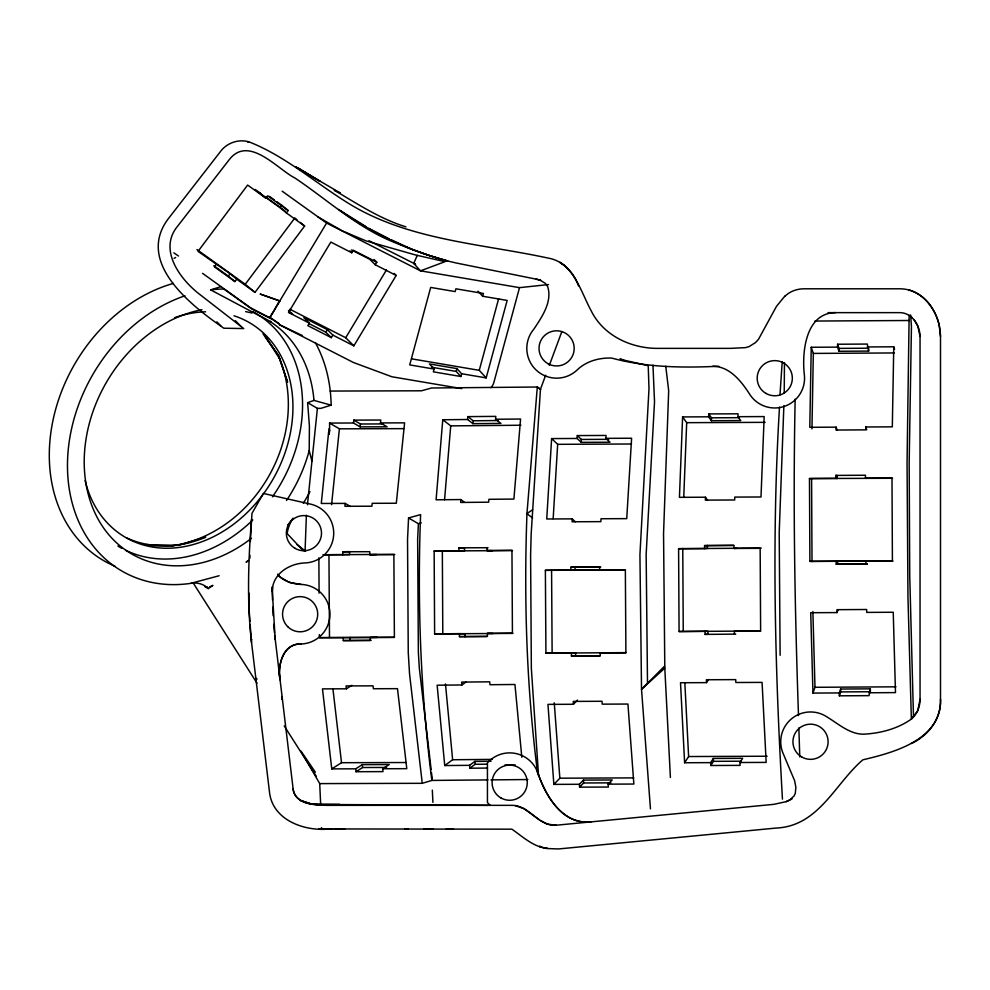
<?xml version="1.0" encoding="UTF-8"?>
<svg xmlns="http://www.w3.org/2000/svg" width="990" height="990" viewBox="0 0 990 990"><rect width="100%" height="100%" fill="white"/><g stroke="black" fill="none" stroke-linecap="round" stroke-linejoin="round"><path stroke-width="1.49" d="M784.451 362.649L784.229 393.29M784.835 296.48C789.537 291.394 797.074 288.795 804.103 288.795L899.922 288.795C911.233 288.808 921.727 294.562 928.707 303.299A54.24 54.24 0 0 1 939.163 324.782L940.5 336.476L940.5 699.249C941.478 739.691 894.329 752.412 862.835 759.825C834.879 783.783 818.817 826.155 776.16 828.061L558.57 848.95L546.703 848.529L539.81 846.772L539.934 845.992M311.949 461.167L309.202 450.599L309.412 426.096L307.63 402.645L313.978 400.418L331.155 405.157A154.96 123.366 -60.2 0 0 315.34 342.639M795.168 399.218C792.965 502.116 794.784 605.063 798.237 707.912L798.485 715.597M868.638 351.091L867.29 344.062L837.602 344.235L839 348.381L868.688 348.22L868.638 351.091L838.951 351.264L837.552 347.119L811.243 347.267L809.795 427.309L836.117 427.16L837.045 429.92M811.961 428.843L813.322 353.418L811.243 347.267M836.117 427.16L836.055 430.031L865.743 429.87L865.792 426.987L892.312 426.839L893.76 346.797L867.24 346.946M837.552 347.119L837.602 344.235M838.951 351.264L839 348.381M911.864 317.443L909.142 315.303L907.05 462.788L907.966 597.416L911.357 719.074C898.462 728.256 882.35 732.798 866.683 733.974C851.548 735.879 839.297 724.42 827.306 717.144A29.799 29.799 0 0 0 783.449 754.219L794.624 780.702L795.873 787.335L795.317 793.275L794.141 795.861L789.624 800.081L786.159 801.652L773.883 804.338L556.293 825.215C538.733 826.724 529.328 805.328 512.09 805.34L327.331 805.34C315.142 805.031 294.81 804.573 293.089 788.597L274.774 635.493M547.309 848.121C534.575 847.836 522.534 836.562 511.88 829.174L318.755 828.927L331.922 829.15M248.973 593.047L248.7 603.665L249.938 621.485M249.888 558.187L249.963 555.155M250.322 541.518L251.98 513.365L263.365 493.453L311.454 504.331A29.799 29.799 0 0 1 304.994 562.939A39.402 39.402 0 0 0 287.459 567.74C278.759 572.331 272.04 581.192 272.312 591.339L275.208 639.602M272.312 591.339L272.448 586.785M708.617 416.815L708.729 413.931L738.07 413.808L737.958 416.691L740.706 420.577L711.377 420.7L708.617 416.815L682.605 416.926L679.437 497.327L705.449 497.215L707.516 500.123M683.756 497.005L686.689 422.668L682.605 416.926M705.449 497.215L705.338 500.111L734.667 499.987L734.79 497.091L761.001 496.98L764.169 416.58L737.958 416.691M711.377 420.7L711.488 417.805L708.729 413.931M779.501 407.113C771.569 537.718 774.997 668.634 782.447 799.153M779.996 394.812L782.211 361.857M783.87 405.69L779.204 532.843L780.12 655.306M422.26 783.313L431.85 780.429C420.639 692.258 417.198 603.405 420.601 514.614L408.561 517.956L407.534 539.352L408.251 652.596L409.551 673.943L422.26 783.313L319.708 783.61L301.01 751.076L315.389 772.237M408.561 517.956L418.386 523.71L417.644 539.129L418.362 652.373L419.29 667.755L431.145 769.614M577.12 438.471L577.294 435.575L606.066 435.452L605.892 438.347L609.976 442.221L581.204 442.344L577.12 438.471L551.616 438.582L546.74 518.983L572.245 518.871L575.301 521.779M553.163 518.661L557.667 444.324L551.616 438.582M572.245 518.871L572.072 521.767L600.843 521.643L601.017 518.748L626.732 518.636L631.608 438.236L605.892 438.347M581.204 442.344L581.378 439.449L577.294 435.575M251.423 519.775C248.379 560.563 246.832 601.71 251.534 642.436L269.416 791.443C272.027 819.423 302.742 830.944 327.331 829.174M920.044 699.249L917.73 710.795L911.345 719.087C917.099 714.174 920.118 706.749 920.044 699.249L920.044 336.476C919.982 325.339 912.038 312.753 899.922 312.642L828.048 312.642M545.651 375.26L540.453 389.28L531.172 533.796L530.603 555.192L531.345 668.423L538.572 776.024M467.577 419.512L467.812 416.629L495.792 416.382L495.557 419.253L500.928 423.398L472.948 423.658L467.577 419.512L442.765 419.748L436.095 499.802L460.907 499.566L464.124 502.054M444.572 499.777L450.722 425.873L442.765 419.748M460.907 499.566L460.659 502.45L488.652 502.19L488.887 499.307L513.897 499.071L520.567 419.03L495.557 419.253M472.948 423.658L473.183 420.775L467.812 416.629M306.38 515.258L305.069 551.17M307.457 504.739L317.394 408.375L307.63 402.645M353.492 423.002L353.789 420.119L380.779 420.032L380.482 422.928L387.115 426.814L360.125 426.888L353.492 423.002L329.571 423.077L329.633 430.563L328.618 432.308L321.28 503.464L345.213 503.403L350.51 506.509M331.576 504.677L339.397 428.831L329.571 423.077M345.213 503.403L344.916 506.286L371.894 506.212L372.19 503.316L396.309 503.242L404.601 422.854L380.482 422.928M360.125 426.888L360.422 424.005L353.789 420.119M940.5 699.249C941.49 718.74 928.496 735.372 911.493 743.49M329.633 430.563L329.101 434.164L328.618 432.308M434.103 369.06L433.348 371.844L460.857 376.509L461.612 373.725L456.935 368.614L429.437 363.949L434.103 369.06L409.724 364.914L430.687 287.434L455.165 291.592L455.92 288.808L483.429 293.473L482.675 296.257L507.152 300.416L486.177 377.895L461.612 373.725M460.857 376.509L456.18 371.411L456.935 368.614M486.177 377.895L479.259 370.334L498.614 298.807M548.472 284.576L519.515 287.644L493.874 382.412A11.917 10.766 -42.4 0 1 490.892 387.733M870.321 688.854L869.047 695.648L839.359 695.822L840.72 691.911L870.408 691.738L870.321 688.854L840.646 689.028L839.273 692.926L812.963 693.087L810.723 612.723L837.033 612.575L837.948 609.964M812.963 693.087L814.98 687.295L812.877 611.56M549.314 365.384L561.813 331.675M321.663 827.714L321.156 829.051L321.144 828.432M519.515 287.644L420.503 270.839L413.721 263.427L417.273 255.333M271.322 322.295L268.723 320.686A135.296 107.712 -60.2 0 0 259.194 315.649L210.684 289.884A154.96 123.366 -60.2 0 1 223.851 289.006L252.079 309.14L270.678 318.495L269.961 317.468L272.832 312.518L269.899 317.406L279.341 323.928L270.802 318.236M270.678 318.495L270.109 317.567M279.576 300.799L272.795 312.803L279.749 300.948L260.321 294.104L279.749 300.948M278.19 303.608L326.601 223.047L282.15 191.181M309.363 323.124L307.841 325.648L331.341 337.652L332.863 335.115L327.356 329.645L303.856 317.642L309.363 323.124L288.523 312.481L330.833 242.08L351.747 252.759L353.269 250.235L376.782 262.226L375.26 264.763L396.173 275.443L353.863 345.844L332.863 335.115M331.341 337.652L325.834 332.182L327.356 329.645M353.863 345.844L345.708 337.726L386.459 269.936M710.622 762.634L710.758 765.505L740.099 765.381L739.951 762.51L742.661 758.328L713.32 758.451L710.622 762.634L684.61 762.745L680.514 682.741L706.514 682.63L708.543 679.499M684.61 762.745L688.619 756.546L684.832 682.704M710.758 765.505L713.468 761.335L713.32 758.451M216.204 264.441L214.409 266.83L234.915 281.568L236.697 279.18L230.101 273.735L198.025 251.373L247.624 185.068L265.877 198.186L267.659 195.797L288.152 210.548L286.37 212.924L304.623 226.042L255.012 292.359L236.697 279.18M234.915 281.568L228.319 276.123L230.101 273.735M286.37 212.924L279.774 207.479L281.556 205.091L276.73 201.626M255.012 292.359L245.235 284.279L294.834 217.973L297.012 219.768M784.835 296.109L776.482 306.356L758.538 339.236L755.556 342.54L749.084 346.611L745.606 347.614L730.645 348.369L659.365 348.369C632.164 348.938 603.888 336.241 591.327 311.095C580.734 291.79 573.656 262.449 548.2 258.093C480.2 243.392 406.011 240.149 345.819 201.663C313.842 181.566 284.316 155.678 248.936 141.842C238.182 138.749 226.363 143.067 219.953 152.2L168.226 218.84C135.259 262.659 191.862 306.145 223.839 328.21L243.738 328.569L200.784 295.206C180.848 280.356 157.719 250.086 177.643 226.153L229.371 159.514C248.762 134.677 277.769 169.401 294.822 177.94C327.319 199.671 356.536 227.069 393.191 241.919C414.686 250.804 436.565 259.046 459.422 263.649L540.602 280.046M579.373 784.278L579.596 787.161L608.367 787.038L608.145 784.154L612.179 779.971L583.407 780.095L579.373 784.278L553.868 784.389L547.953 704.385L573.457 704.274L577.479 700.103M664.55 666.171L641.52 689.3L650.455 808.855M553.868 784.389L559.845 778.202L633.674 777.88M579.596 787.161L583.617 782.979L610.88 782.855M665.75 366.25L668.683 390.666L663.548 533.548L664.797 668.126L641.52 689.3L639.936 554.722L648.982 388.81L648.227 365.694L621.398 359.556M491.077 761.26L474.866 761.409L469.545 765.32L444.733 765.555L437.147 685.204L461.959 684.969L466.228 681.838M444.733 765.555L452.628 759.751L492.29 759.38M469.545 765.32L469.817 768.215L475.138 764.292L486.932 764.193M219.137 575.747L191.12 583.246A29.799 23.723 -60.2 0 1 208.321 588.58L212.912 585.375L209.682 586.86M246.3 562.11L248.54 560.55M532.632 509.689L526.952 513.624C523.809 600.373 526.569 687.196 537.62 773.338M246.25 561.974L248.502 560.464M355.695 768.822L356.029 771.705L383.019 771.618L382.685 768.747L389.256 764.565L362.266 764.651L355.695 768.822L331.761 768.896L322.468 688.879L346.389 688.805L351.871 685.327M331.761 768.896L341.513 762.708L405.826 762.523M356.029 771.705L362.612 767.522L386.595 767.46M792.074 798.893L786.159 801.652M174.067 258.328L175.651 257.499M320.661 804.437L319.708 783.61M210.684 289.884L220.968 286.58M331.155 405.157L320.871 408.363L317.394 408.375M418.386 523.71L421.295 522.869M247.649 141.694L248.738 142.288L248.032 141.644M301.047 643.995C282.793 643.389 277.497 665.453 280.034 679.858C277.423 665.478 282.88 643.351 301.047 643.995A29.799 29.799 0 0 0 329.93 614.208A29.799 29.799 0 0 0 301.047 584.422C292.471 583.89 282.992 581.39 277.683 574.113M835.523 312.642C805.749 312.828 801.863 351.772 804.264 374.022A29.799 29.799 0 0 1 749.22 393.537C740.941 380.816 729.444 366.374 712.8 366.25M705.078 631.41L705.103 634.392L707.912 634.231L707.899 631.249L679.078 631.521L678.596 548.683L704.595 548.571L704.583 545.589L733.652 545.317M678.596 548.683L761.26 548.114M704.595 548.571L707.417 548.411L707.404 545.428M704.583 545.589L733.924 545.465L733.937 548.448L736.758 548.287M679.078 631.521L760.196 630.964M734.432 634.268L734.419 631.286L737.241 631.125M571.428 653.054L571.44 656.036L575.636 655.887L575.611 652.905L545.923 653.165L545.379 570.327L570.884 570.215L570.859 567.233L600.794 566.973M545.379 570.327L625.42 569.782M570.884 570.215L625.358 569.98L625.903 652.818L600.2 652.93L600.212 655.912L571.44 656.036M603.838 569.943L599.655 570.091L599.631 567.109L570.859 567.233M545.923 653.165L625.952 652.62M600.2 652.93L604.383 652.781M342.763 554.746L342.75 551.764L349.569 551.616L349.594 554.598L323.334 554.796M323.173 554.722L394.787 554.4M342.75 551.764L369.74 551.69L369.753 554.66L376.584 554.511M319.349 634.59L319.374 637.659L393.785 637.251M319.374 637.659L394.391 637.436L393.871 554.598L369.753 554.66M377.103 637.362L370.285 637.51L370.297 640.481L343.307 640.567L343.295 637.585M343.307 640.567L371.126 640.357M473.183 420.775L498.23 420.54M450.722 425.873L520.901 425.23M151.26 545.577L178.324 545.329L205.784 537.1C180.576 548.064 151.73 549.413 126.46 537.83M458.939 547.829L464.471 547.94L464.483 550.923L458.952 550.799L458.939 547.829L488.033 547.718M512.981 633.39L434.622 633.872L434.14 551.034L458.952 550.799M486.919 547.569L486.944 550.539L511.954 550.316L512.424 633.154L487.414 633.39L487.427 636.36L459.447 636.62L459.422 633.649L434.622 633.872M434.14 551.034L512.511 550.551M459.447 636.62L487.068 636.533M504.888 764.998L515.184 764.899M469.817 768.215L487.488 768.054M431.85 780.429L487.983 779.91M490.929 779.885L527.856 779.538M814.906 321.045L909.365 320.5M813.322 353.418L894.304 352.947M835.77 475.41L837.206 475.534L837.218 478.517L835.783 478.393L835.77 475.41L865.458 475.237L865.47 478.22L866.894 478.343M892.992 561.107L809.894 561.38L809.474 478.541L835.783 478.393M865.47 478.22L891.99 478.071L892.411 560.909L809.894 561.38M809.474 478.541L892.584 478.269M836.216 564.213L867.327 564.164L836.216 564.213L836.204 561.231M814.98 687.295L895.975 686.825M868.96 692.765L895.48 692.604L893.24 612.253L866.72 612.402L866.634 609.506L836.958 609.679L837.033 612.575M330.14 391.062L421.517 390.79L431.553 387.993L537.31 387.016L540.453 389.28M711.488 417.805L739.283 417.681M686.689 422.668L765.171 422.346M360.422 424.005L382.92 423.93M339.397 428.831L403.71 428.645M581.378 439.449L608.64 439.337M557.667 444.324L631.496 444.003M733.937 548.448L760.159 548.336L760.629 631.175L734.419 631.286M705.103 634.392L735.706 634.12M575.636 655.887L599.866 655.776M688.619 756.546L767.101 756.224M713.468 761.335L741.263 761.211M739.951 762.51L766.173 762.399L762.077 682.395L735.855 682.506L735.706 679.623L706.377 679.746L706.514 682.63M382.685 768.747L406.791 768.673L397.485 688.656L373.379 688.731L373.044 685.847L346.055 685.934L346.389 688.805M608.145 784.154L633.86 784.043L627.932 704.051L602.229 704.15L602.019 701.279L573.247 701.403L573.457 704.274M404.663 829.174L408.375 829.174M423.609 829.162L433.298 829.15M718.752 366.25C682.593 367.946 646.581 367.538 611.61 358.058C599.123 357.637 586.253 361.164 577.108 370A29.799 29.799 0 0 1 536.097 369.988A29.799 29.799 0 0 1 533.932 329.039C541.864 317.06 552.395 301.962 547.767 286.914A11.645 11.645 0 0 0 544.97 283.115L540.367 280.356L536.196 279.155M334.323 829.15L344.755 829.174M446.156 829.15L453.445 829.174M556.293 825.215L547.396 824.175L540.651 820.698M486.944 550.539L492.463 550.663M487.414 633.39L492.946 633.501M459.422 633.649L464.954 633.761L464.966 636.743M590.993 821.886C563.001 825.153 545.837 796.331 538.065 773.586A29.799 29.799 0 0 0 487.439 762.857L487.439 802.519A29.799 29.799 0 0 0 490.322 805.34M315.389 804.338C305.848 804.301 293.795 799.549 293.089 788.597M146.174 544.587L173.027 545.651L172.223 545.787C254.851 533.659 310.947 435.513 279.465 358.17L287.57 382.091L278.487 355.484L265.221 336.328L279.762 358.925L278.487 355.484L262.981 333.828M207.492 587.181L204.942 586.637L208.321 588.58M327.331 805.34L311.355 804.053L300.725 800.539L312.642 804.338L339.471 804.338L339.471 805.254M867.314 561.194L865.879 561.07L865.904 564.04M315.723 804.462L487.872 805.34M587.912 822.084C561.082 822.702 545.861 795.576 538.065 773.586M301.047 584.422L289.513 582.429L280.615 577.479A21.223 21.223 0 0 1 277.992 574.893M411.803 358.875L479.259 370.334M431.578 367.228L456.18 371.411M461.649 388.6L391.854 376.757L353.393 362.476L279.366 324.683L302.408 335.573M515.245 805.551L524.193 808.719L539.352 819.881M245.644 311.615L252.103 313.013M431.256 256.051L447.74 261.001C409.291 250.742 372.933 233.442 340.35 210.66L338.691 209.459M429.883 255.643L412.286 249.554L391.718 240.013M405.925 226.846C379.999 218.852 357.204 203.73 334.236 190.216L340.362 193.062L295.515 166.741L320.191 181.455L298.733 168.337M560.006 262.412C568.644 267.572 575.314 276.408 578.482 285.887M413.721 263.427L415.627 264.268L368.948 240.719M388.971 238.738L368.8 228.356M289.006 312.333L292.644 314.053A154.96 123.366 -60.2 0 0 288.449 310.538M620.111 358.615L624.195 360.558M326.601 223.047L420.503 270.839L445.005 261.682L415.899 255.074L365.879 240.842L342.008 230.744L318.025 216.971M351.475 249.95L369.753 259.293L375.26 264.763M289.897 309.239L345.708 337.726M308.855 323.507L325.834 332.182M269.936 317.889L250.272 307.655L202.542 273.339M250.148 624.455L251.175 639.305L251.98 639.775M340.35 210.66L366.213 226.747M173.869 252.834L178.472 256.026M560.105 262.399L565.166 266.05M269.49 196.416L274.317 199.893M255.197 189.461L260.147 193.025M265.097 196.589L284.922 210.845M279.774 207.479L259.269 192.741L265.877 198.186M196.923 249.542L245.235 284.279M213.84 265.716L228.319 276.123M296.975 544.624L305.489 551.121M540.639 389.577L537.31 387.016L526.952 513.624L532.632 518.018M281.556 205.091L288.152 210.548M300.267 222.453L304.623 226.042M394.144 273.413L396.173 275.443M374.022 259.491L376.782 262.226M349.916 250.94L351.747 252.759M216.798 321.824L220.906 325.933M235.323 320.624L240.954 326.415M303.274 550.712L287.162 533.622A29.799 23.723 -60.2 0 1 293.127 518.154A154.96 123.366 -60.2 0 1 287.62 525.257M477.997 291.159L482.675 296.257M256.484 678.398L257.004 679.177M193.31 583.135L256.992 683.162M284.229 725.93L316.404 776.469M270.394 321.144L270.988 322.134A135.296 107.712 -60.2 0 1 313.978 400.418M914.203 319.993L917.804 325.995L920.044 336.476M893.76 346.797L894.589 349.247M865.792 426.987L866.733 429.759M431.492 772.646L432.197 778.734M362.266 764.651L362.612 767.522M332.912 688.743L341.513 762.708M251.175 639.305L251.534 642.436M274.49 632.746L273.723 624.294M521.817 757.251L514.949 684.486L489.951 684.721L489.679 681.825L461.687 682.085L461.959 684.969M474.866 761.409L475.138 764.292M445.475 683.954L452.628 759.751M940.5 336.476C940.24 316.775 928.62 295.725 908.907 289.884L909.03 290.478M583.407 780.095L583.617 782.979M554.264 702.813L559.845 778.202M910.664 314.956L911.443 326.65L909.166 462.974L909.736 576.205L913.485 716.871M652.967 365.161L654.526 401.792L646.148 554.487L647.497 683.112M664.797 668.126L670.403 777.484M432.321 790.107L432.915 802.358M272.72 607.192L273.116 615.644M798.868 727.91L799.771 756.966M840.646 689.028L840.72 691.911M839.273 692.926L839.359 695.822M272.349 586.946L272.498 600.051M682.766 548.448L683.249 631.286M575.054 567.084L575.066 570.067M551.579 570.091L552.123 652.942M442.332 551.207L442.802 634.046M350.114 637.436L350.138 640.419M328.952 554.598L329.484 637.436M318.867 557.89L319.089 593.171M837.627 561.355L837.639 564.337M811.59 478.727L812.01 561.565M309.944 491.609A154.96 123.366 -60.2 0 1 303.299 503.316M191.206 583.296A154.96 123.366 -60.2 0 1 67.506 468.988A154.96 123.366 -60.2 0 1 184.957 295.812M309.202 450.599A135.296 107.712 -60.2 0 1 286.506 500.47M251.448 538.312A135.296 107.712 -60.2 0 1 87.07 489.32A135.296 107.712 -60.2 0 1 201.985 309.684M281.692 699.41A5.965 5.965 0 0 0 282.039 696.564A6.088 6.027 0 0 1 281.779 699.163M329.002 428.645A142.783 60.551 89.8 0 1 329.039 430.539M329.076 432.284A142.783 60.551 89.8 0 1 329.101 434.164M253.143 311.763A135.296 107.712 -60.2 0 1 272.448 496.819M252.759 519.998A135.296 107.712 -60.2 0 1 125.631 550.279M121.708 548.262A135.296 107.712 -60.2 0 1 117.859 546.034M115.347 566.416A154.96 123.366 -60.2 0 1 52.829 421.096A154.96 123.366 -60.2 0 1 173.361 283.4M233.987 315.785A123.973 98.691 -60.2 0 1 253.749 505.754A123.973 98.691 -60.2 0 1 85.128 480.571M174.512 317.703A123.973 98.691 -60.2 0 1 205.574 311.8M287.694 626.645A17.585 17.585 0 0 0 317.109 618.762A17.585 17.585 0 0 0 295.577 597.23A17.585 17.585 0 0 0 287.694 626.645M547.817 363.602A17.585 17.585 0 0 0 574.188 348.369A17.585 17.585 0 0 0 547.817 333.147A17.585 17.585 0 0 0 547.817 363.602M765.975 393.426A17.585 17.585 0 0 0 792.346 378.205A17.585 17.585 0 0 0 765.975 362.971A17.585 17.585 0 0 0 765.975 393.426M295.131 548.386A17.585 17.585 0 0 0 321.502 533.164A17.585 17.585 0 0 0 295.131 517.931A17.585 17.585 0 0 0 295.131 548.386M801.727 756.991A17.585 17.585 0 0 0 828.11 741.758A17.585 17.585 0 0 0 801.727 726.536A17.585 17.585 0 0 0 801.727 756.991M500.891 797.915A17.585 17.585 0 0 0 527.262 782.682A17.585 17.585 0 0 0 500.891 767.46A17.585 17.585 0 0 0 500.891 797.915"/></g></svg>
